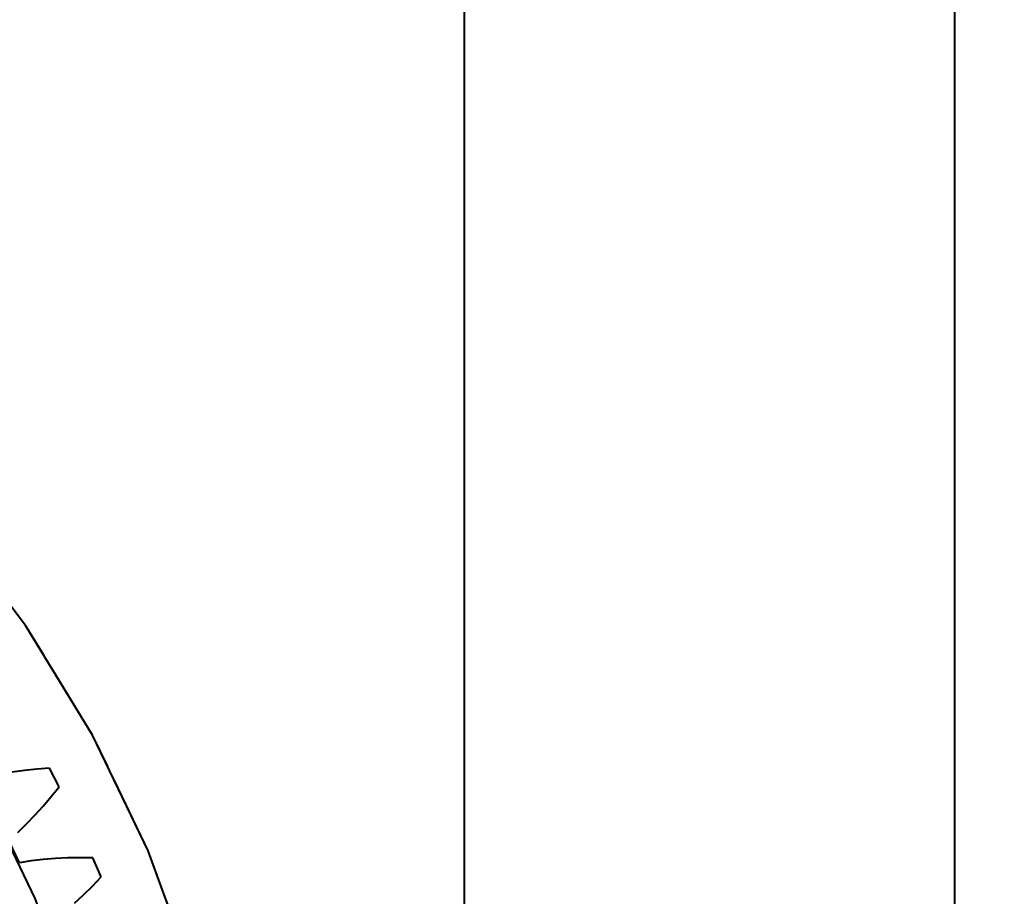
# Model space of a CAD drawing. Header units: millimetres. Extents: x -9 to 243, y -53 to 196.
# Drawn here: x 42.5 to 58.35, y 153.11 to 167.41 of the extents above; entities that cross this region are included whole.
import ezdxf

# ---------------------------------------------------------------- set-up
doc = ezdxf.new("R2010")
doc.units = ezdxf.units.MM
doc.linetypes.add('DASHED', pattern=[1.524, 1.27, -0.254])
for name, color, linetype in [('DIMS', 3, 'CONTINUOUS'), ('HIDDEN', 8, 'DASHED'), ('VISIBLE', 7, 'CONTINUOUS')]:
    doc.layers.add(name, color=color, linetype=linetype)
doc.styles.add('OpenSansCondensed-Light', font='OpenSansCondensed-Light.ttf')
doc.dimstyles.new('EZDXF', dxfattribs={"dimtxt": 0.25, "dimasz": 0.175, "dimexe": 0.375, "dimexo": 0.125, "dimgap": 0.1, "dimtad": 1, "dimlfac": 100, "dimzin": 12, "dimdsep": 46, "dimtxsty": 'OpenSansCondensed-Light', "dimblk": 'ARCHTICK', "dimcen": 2.5, "dimazin": 3, "dimtfac": 0.5, "dimtmove": 2, "dimatfit": 3})

# ---------------------------------------------------------------- blocks, each defined once
blk = doc.blocks.new('_ARCHTICK')
at = {"color": 0, "linetype": 'BYBLOCK', "const_width": 0.15}
blk.add_lwpolyline([(-0.5, -0.5), (0.5, 0.5)], dxfattribs=at)

msp = doc.modelspace()

# ---------------------------------------------------------------- linework, layer by layer
at = {"layer": 'HIDDEN'}
for points in [[(49.75, 187.1), (49.75, 81.6)], [(46.25, 145.7), (46.14565, 147.79092), (45.83362, 149.86107), (45.31703, 151.88986), (44.601, 153.85713), (43.69265, 155.74333), (42.60101, 157.52972), (41.33693, 159.19854), (39.91297, 160.7332), (38.34329, 162.11846), (36.64347, 163.34054), (34.83042, 164.38731), (32.92216, 165.24835), (30.93765, 165.91511), (28.89661, 166.38096), (26.81933, 166.64128), (24.72646, 166.69347), (22.63878, 166.53702), (20.57706, 166.17349), (18.56178, 165.60647), (16.61297, 164.84162), (14.75, 163.88653), (12.99138, 162.7507)], [(46.25, 145.7), (46.14565, 147.79092), (45.83362, 149.86107), (45.31703, 151.88986), (44.601, 153.85713), (43.69265, 155.74333), (42.60101, 157.52972), (41.33693, 159.19854), (39.91297, 160.7332), (38.34329, 162.11846), (36.64347, 163.34054), (34.83042, 164.38731), (32.92216, 165.24835), (30.93765, 165.91511), (28.89661, 166.38096), (26.81933, 166.64128), (24.72646, 166.69347), (22.63878, 166.53702), (20.57706, 166.17349), (18.56178, 165.60647), (16.61297, 164.84162), (14.75, 163.88653), (12.99138, 162.7507)], [(46.25, 145.7), (46.14565, 147.79092), (45.83362, 149.86107), (45.31703, 151.88986), (44.601, 153.85713), (43.69265, 155.74333), (42.60101, 157.52972), (41.33693, 159.19854), (39.91297, 160.7332), (38.34329, 162.11846), (36.64347, 163.34054), (34.83042, 164.38731), (32.92216, 165.24835), (30.93765, 165.91511), (28.89661, 166.38096), (26.81933, 166.64128), (24.72646, 166.69347), (22.63878, 166.53702), (20.57706, 166.17349), (18.56178, 165.60647), (16.61297, 164.84162), (14.75, 163.88653), (12.99138, 162.7507)], [(46.25, 145.7), (46.14565, 147.79092), (45.83362, 149.86107), (45.31703, 151.88986), (44.601, 153.85713), (43.69265, 155.74333), (42.60101, 157.52972), (41.33693, 159.19854), (39.91297, 160.7332), (38.34329, 162.11846), (36.64347, 163.34054), (34.83042, 164.38731), (32.92216, 165.24835), (30.93765, 165.91511), (28.89661, 166.38096), (26.81933, 166.64128), (24.72646, 166.69347), (22.63878, 166.53702), (20.57706, 166.17349), (18.56178, 165.60647), (16.61297, 164.84162), (14.75, 163.88653), (12.99138, 162.7507)], [(46.25, 145.7), (46.14565, 147.79092), (45.83362, 149.86107), (45.31703, 151.88986), (44.601, 153.85713), (43.69265, 155.74333), (42.60101, 157.52972), (41.33693, 159.19854), (39.91297, 160.7332), (38.34329, 162.11846), (36.64347, 163.34054), (34.83042, 164.38731), (32.92216, 165.24835), (30.93765, 165.91511), (28.89661, 166.38096), (26.81933, 166.64128), (24.72646, 166.69347), (22.63878, 166.53702), (20.57706, 166.17349), (18.56178, 165.60647), (16.61297, 164.84162), (14.75, 163.88653), (12.99138, 162.7507)], [(44.25, 145.7), (44.15558, 147.59179), (43.87328, 149.46478), (43.40588, 151.30035), (42.75805, 153.08026), (41.93621, 154.78683), (40.94854, 156.40308), (39.80484, 157.91296), (38.5165, 159.30147), (37.09631, 160.5548), (35.55838, 161.66049), (33.918, 162.60756), (32.19148, 163.3866), (30.39597, 163.98986), (28.54932, 164.41135), (26.66987, 164.64687), (24.77632, 164.69409), (22.88747, 164.55254), (21.0221, 164.22363), (19.19875, 163.71062), (17.43555, 163.01861), (15.75, 162.15448), (14.15887, 161.12682), (12.67797, 159.94584)], [(44.25, 145.7), (44.15558, 147.59179), (43.87328, 149.46478), (43.40588, 151.30035), (42.75805, 153.08026), (41.93621, 154.78683), (40.94854, 156.40308), (39.80484, 157.91296), (38.5165, 159.30147), (37.09631, 160.5548), (35.55838, 161.66049), (33.918, 162.60756), (32.19148, 163.3866), (30.39597, 163.98986), (28.54932, 164.41135), (26.66987, 164.64687), (24.77632, 164.69409), (22.88747, 164.55254), (21.0221, 164.22363), (19.19875, 163.71062), (17.43555, 163.01861), (15.75, 162.15448), (14.15887, 161.12682), (12.67797, 159.94584)], [(42.78553, 155.18731), (42.58358, 155.16622)], [(42.78553, 155.18731), (42.58358, 155.16622)], [(42.98987, 155.2033), (42.78553, 155.18731)], [(42.98987, 155.2033), (42.78553, 155.18731)], [(43.14846, 154.90114), (42.98987, 155.2033)], [(43.14846, 154.90114), (42.98987, 155.2033)], [(42.58358, 155.16622), (42.38419, 155.13985)], [(42.58358, 155.16622), (42.38419, 155.13985)], [(43.01922, 154.74205), (43.14846, 154.90114)], [(43.01922, 154.74205), (43.14846, 154.90114)], [(42.88715, 154.58783), (43.01922, 154.74205)], [(42.88715, 154.58783), (43.01922, 154.74205)], [(42.75218, 154.43872), (42.88715, 154.58783)], [(42.75218, 154.43872), (42.88715, 154.58783)], [(42.61423, 154.295), (42.75218, 154.43872)], [(42.61423, 154.295), (42.75218, 154.43872)], [(42.47319, 154.15705), (42.61423, 154.295)], [(42.47319, 154.15705), (42.61423, 154.295)], [(42.50033, 153.66406), (42.32889, 154.02536)], [(42.50033, 153.66406), (42.32889, 154.02536)], [(43.49208, 153.74552), (43.28909, 153.74075)], [(43.49208, 153.74552), (43.28909, 153.74075)], [(43.69704, 153.74502), (43.49208, 153.74552)], [(43.69704, 153.74502), (43.49208, 153.74552)], [(43.8308, 153.43107), (43.69704, 153.74502)], [(43.8308, 153.43107), (43.69704, 153.74502)], [(42.6936, 153.69255), (42.50033, 153.66406)], [(42.6936, 153.69255), (42.50033, 153.66406)], [(42.88966, 153.71455), (42.6936, 153.69255)], [(42.88966, 153.71455), (42.6936, 153.69255)], [(43.08823, 153.73051), (42.88966, 153.71455)], [(43.08823, 153.73051), (42.88966, 153.71455)], [(43.28909, 153.74075), (43.08823, 153.73051)], [(43.28909, 153.74075), (43.08823, 153.73051)], [(43.68918, 153.2829), (43.8308, 153.43107)], [(43.68918, 153.2829), (43.8308, 153.43107)], [(43.54513, 153.13981), (43.68918, 153.2829)], [(43.54513, 153.13981), (43.68918, 153.2829)], [(43.3986, 153.00204), (43.54513, 153.13981)], [(43.3986, 153.00204), (43.54513, 153.13981)]]:
    msp.add_lwpolyline(points, dxfattribs=at)
at = {"layer": 'VISIBLE'}
for points in [[(49.75, 187.1), (49.75, 81.6)], [(46.25, 145.7), (46.14565, 147.79092), (45.83362, 149.86107), (45.31703, 151.88986), (44.601, 153.85713), (43.69265, 155.74333), (42.60101, 157.52972), (41.33693, 159.19854), (39.91297, 160.7332), (38.34329, 162.11846), (36.64347, 163.34054), (34.83042, 164.38731), (32.92216, 165.24835), (30.93765, 165.91511), (28.89661, 166.38096), (26.81933, 166.64128), (24.72646, 166.69347), (22.63878, 166.53702), (20.57706, 166.17349), (18.56178, 165.60647), (16.61297, 164.84162), (14.75, 163.88653), (12.99138, 162.7507)]]:
    msp.add_lwpolyline(points, dxfattribs=at)

# ---------------------------------------------------------------- dimensions: what is measured, and where the dimension line sits
at = {"layer": 'DIMS'}
msp.add_linear_dim(base=(57.75, 80.6), p1=(49.75, 80.6), p2=(49.75, 188.1), angle=90, dimstyle='EZDXF', override={"dimtxt": 1.6, "dimasz": 1, "dimexe": 0.6, "dimexo": 0.5, "dimdec": 2}, dxfattribs=at).render()

doc.saveas('drawing.dxf')
